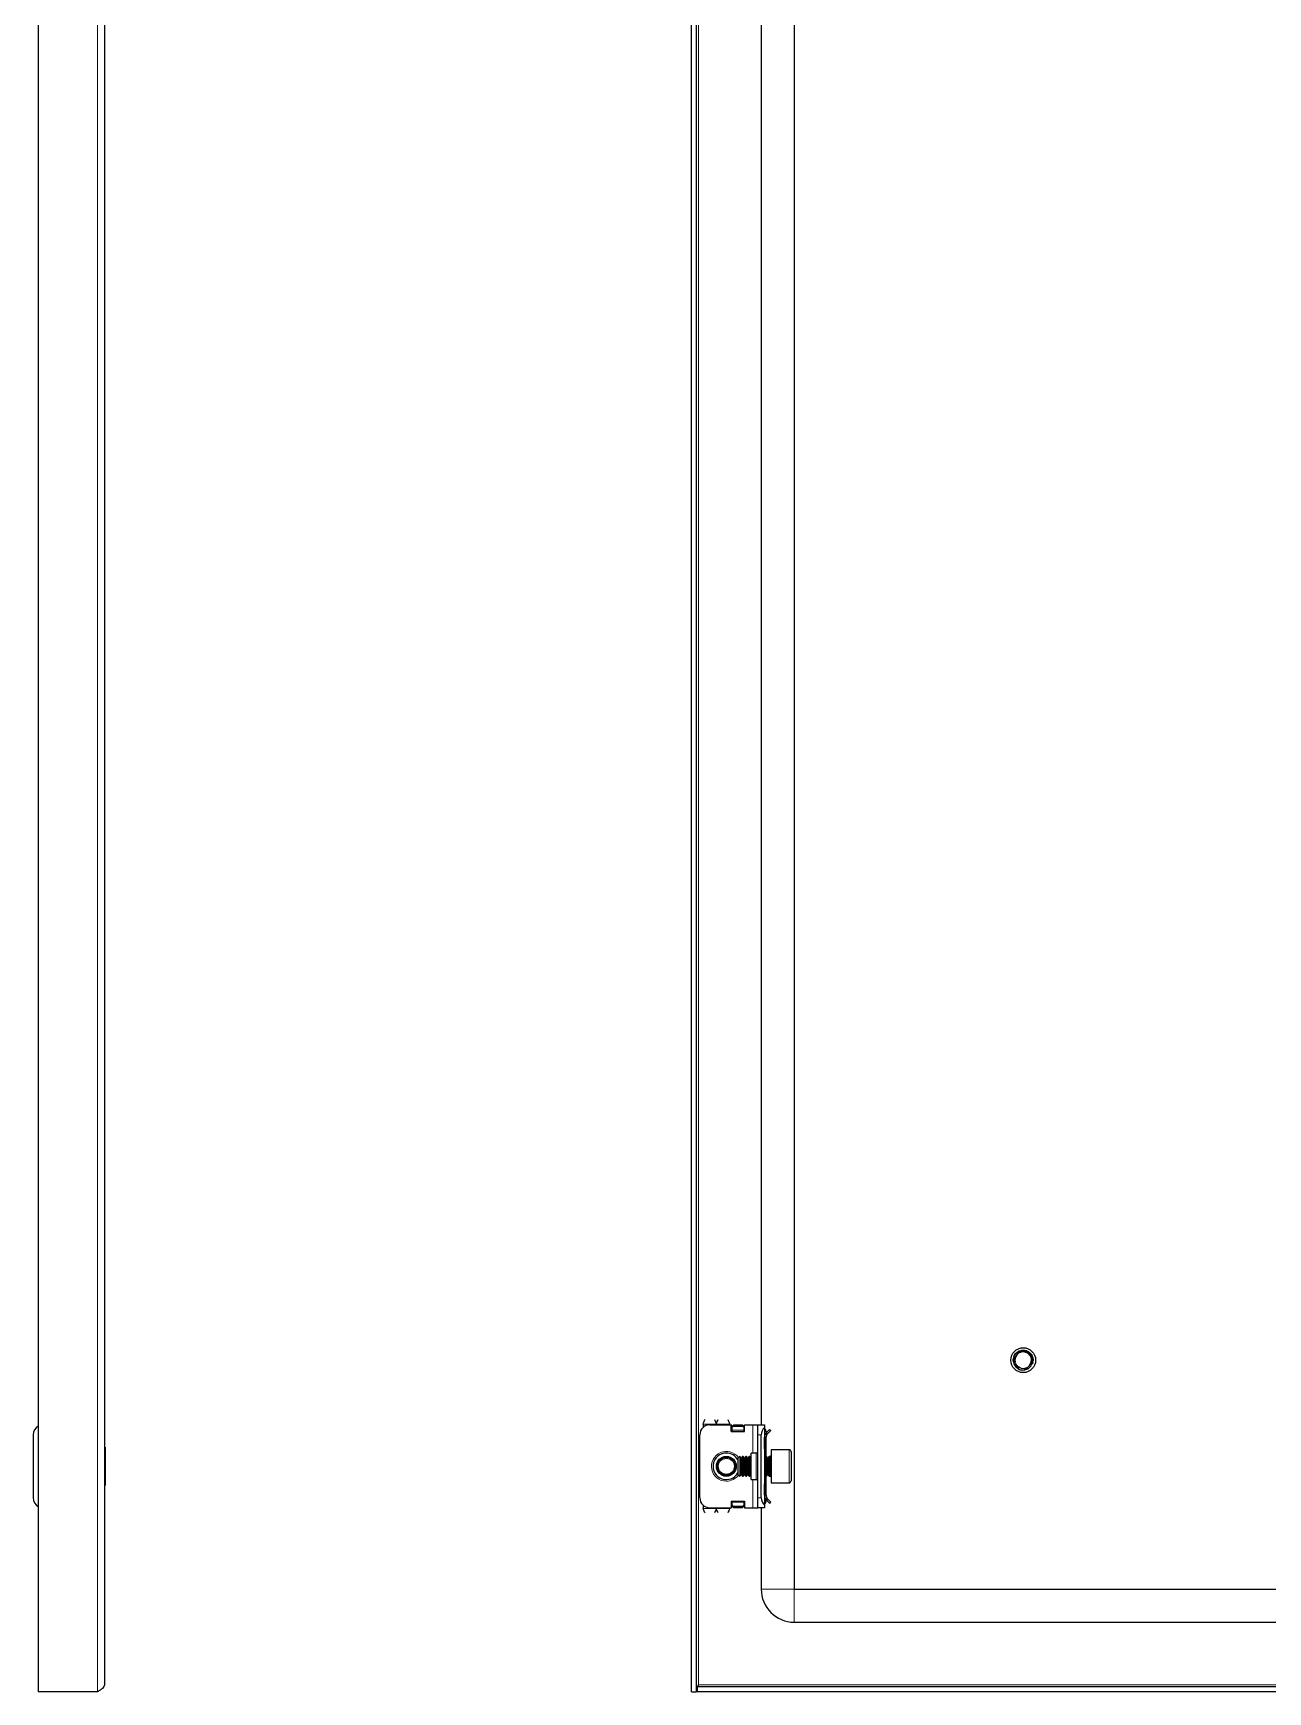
# Model space of a CAD drawing. Header units: millimetres. Extents: x -43 to 1513, y -869 to 1304.
# Drawn here: x 768 to 1141, y -767 to -267 of the extents above; entities that cross this region are included whole.
import ezdxf

# ---------------------------------------------------------------- set-up
doc = ezdxf.new("R2010")
doc.units = ezdxf.units.MM

msp = doc.modelspace()

# ---------------------------------------------------------------- linework, layer by layer
at = {"color": 7, "linetype": 'Continuous', "lineweight": 25}
for p, q in [((769.88, 1194.36), (769.88, -766.64)), ((789.88, 1192.26), (789.88, -764.54)), ((966.86, -766.64), (966.86, 1194.36)), ((968.36, -766.64), (968.36, 1194.36)), ((997.86, 1163.36), (997.86, -735.64)), ((987.86, -111.14), (987.86, -686.14)), ((1065.32, -664.07), (1065.59, -663.94)), ((1066.26, -663.7), (1066.21, -663.71)), ((1067.39, -663.69), (1067.35, -663.68)), ((1067.57, -663.73), (1067.53, -663.72)), ((1067.75, -663.78), (1067.71, -663.77)), ((1067.75, -663.78), (1067.95, -663.89)), ((1067.93, -663.84), (1067.89, -663.83)), ((1068.29, -664.01), (1068.25, -663.98)), ((1068.29, -664.01), (1068.28, -664.11)), ((1068.29, -664.01), (1068.43, -664.12)), ((1068.46, -664.11), (1068.42, -664.08)), ((1068.64, -664.23), (1068.59, -664.2)), ((1068.8, -664.36), (1068.76, -664.32)), ((1068.95, -664.49), (1068.91, -664.46)), ((1069.08, -664.63), (1069.05, -664.6)), ((1063.86, -666.45), (1063.92, -666.13)), ((1063.86, -666.45), (1063.86, -666.5)), ((1063.86, -666.64), (1063.86, -666.64)), ((1063.88, -666.24), (1063.88, -666.29)), ((1063.92, -666.04), (1063.91, -666.08)), ((1063.96, -665.84), (1063.95, -665.89)), ((1064.02, -665.66), (1064.01, -665.7)), ((1064.07, -665.56), (1064.19, -665.34)), ((1064.07, -665.52), (1064.18, -665.34)), ((1064.56, -667.51), (1064.4, -667.1)), ((1064.69, -668.72), (1064.58, -668.59)), ((1064.58, -668.6), (1064.6, -668.62)), ((1064.69, -668.72), (1064.73, -668.76)), ((1064.84, -668.86), (1064.87, -668.89)), ((1064.99, -668.99), (1065.03, -669.02)), ((1065.16, -669.12), (1065.2, -669.15)), ((1066.66, -669.64), (1067.4, -669.57)), ((1067.55, -669.56), (1067.59, -669.55)), ((1067.74, -669.51), (1067.78, -669.5)), ((1067.93, -669.44), (1067.98, -669.43)), ((1068.3, -669.27), (1068.08, -669.35)), ((1068.12, -669.36), (1068.16, -669.34)), ((1068.48, -669.17), (1068.28, -669.28)), ((1068.3, -669.2), (1068.35, -669.24)), ((1068.3, -669.27), (1068.35, -669.24)), ((1069.67, -665.6), (1069.67, -665.59)), ((1069.77, -667.35), (1069.7, -667.58)), ((1069.73, -665.78), (1069.72, -665.74)), ((1069.72, -667.53), (1069.73, -667.49)), ((1069.78, -665.96), (1069.77, -665.91)), ((1069.77, -667.35), (1069.78, -667.3)), ((1069.81, -666.14), (1069.81, -666.1)), ((1069.81, -667.15), (1069.82, -667.1)), ((1069.84, -666.33), (1069.83, -666.29)), ((1069.85, -666.53), (1069.83, -666.77)), ((1069.84, -666.94), (1069.84, -666.89)), ((1069.85, -666.53), (1069.85, -666.48)), ((1069.85, -666.74), (1069.86, -666.69)), ((768.38, -689.14), (768.38, -708.14)), ((969.36, -708.14), (969.36, -689.14)), ((970.36, -685.89), (970.36, -686.91)), ((972.36, -686.14), (978.86, -686.14)), ((978.36, -685.89), (978.36, -686.14)), ((978.86, -688.14), (978.86, -686.14)), ((979.06, -686.26), (978.86, -686.26)), ((978.86, -688.14), (982.86, -688.14)), ((979.06, -688.14), (979.06, -686.26)), ((979.11, -686.52), (979.61, -686.17)), ((979.61, -686.52), (979.11, -686.87)), ((979.11, -686.87), (979.11, -686.52)), ((979.11, -687.79), (979.11, -686.87)), ((979.11, -688.14), (979.11, -687.79)), ((979.61, -686.17), (979.61, -686.52)), ((979.61, -686.17), (982.11, -686.17)), ((979.61, -686.52), (982.11, -686.52)), ((982.11, -686.52), (982.11, -686.17)), ((982.11, -686.17), (982.61, -686.52)), ((982.61, -686.87), (982.11, -686.52)), ((982.61, -686.52), (982.61, -686.87)), ((982.61, -686.87), (982.61, -687.79)), ((982.61, -687.79), (982.61, -688.14)), ((982.86, -688.14), (982.86, -686.14)), ((982.86, -686.14), (985.36, -686.14)), ((985.36, -686.14), (986.86, -686.14)), ((986.86, -686.14), (988.86, -686.14)), ((986.86, -689.14), (986.86, -686.14)), ((986.86, -708.14), (986.86, -689.14)), ((987.86, -708.14), (987.86, -689.14)), ((988.86, -686.14), (988.86, -686.91)), ((988.86, -686.91), (988.86, -710.38)), ((988.86, -687.23), (989.06, -687.43)), ((989.36, -689.89), (988.86, -689.89)), ((988.86, -693.39), (988.86, -689.89)), ((989.36, -688.14), (989.36, -688.6)), ((989.36, -693.39), (989.36, -689.89)), ((989.44, -688.48), (990.42, -687.5)), ((989.79, -688.83), (989.44, -688.48)), ((989.79, -688.83), (990.77, -687.86)), ((990.42, -687.5), (990.77, -687.86)), ((790.13, -692.86), (789.88, -692.86)), ((790.13, -692.86), (790.13, -704.43)), ((986.36, -694.64), (984.86, -694.64)), ((984.86, -702.64), (984.86, -694.64)), ((989.36, -693.39), (988.86, -693.39)), ((989.36, -695.64), (989.36, -693.39)), ((996.26, -693.64), (990.86, -693.64)), ((990.86, -693.64), (990.86, -703.64)), ((996.86, -694.24), (996.86, -703.04)), ((981.41, -695.64), (980.86, -696.2)), ((980.86, -696.2), (980.86, -701.09)), ((981.47, -695.64), (981.41, -695.64)), ((981.41, -695.64), (981.41, -701.64)), ((981.86, -696.2), (981.47, -695.64)), ((981.47, -695.64), (981.47, -701.17)), ((982.24, -695.64), (981.86, -696.2)), ((981.86, -696.2), (981.86, -700.7)), ((982.47, -695.64), (982.24, -695.64)), ((982.24, -695.64), (982.24, -701.17)), ((982.86, -696.2), (982.47, -695.64)), ((982.47, -695.64), (982.47, -701.17)), ((983.24, -695.64), (982.86, -696.2)), ((982.86, -696.2), (982.86, -700.7)), ((983.47, -695.64), (983.24, -695.64)), ((983.24, -695.64), (983.24, -701.17)), ((983.86, -696.2), (983.47, -695.64)), ((983.47, -695.64), (983.47, -701.17)), ((984.24, -695.64), (983.86, -696.2)), ((983.86, -696.2), (983.86, -700.7)), ((984.47, -695.64), (984.24, -695.64)), ((984.24, -695.64), (984.24, -701.17)), ((984.86, -696.2), (984.47, -695.64)), ((984.47, -695.64), (984.47, -701.17)), ((989.24, -695.64), (988.86, -696.2)), ((989.47, -695.64), (989.24, -695.64)), ((989.24, -695.64), (989.24, -701.17)), ((989.86, -696.2), (989.47, -695.64)), ((989.47, -695.64), (989.47, -701.17)), ((990.24, -695.64), (989.86, -696.2)), ((989.86, -696.2), (989.86, -700.7)), ((990.61, -695.64), (990.24, -695.64)), ((990.24, -695.64), (990.24, -701.17)), ((789.88, -704.43), (790.13, -704.43)), ((980.86, -701.09), (981.41, -701.64)), ((981.41, -701.64), (981.47, -701.64)), ((981.47, -701.64), (981.86, -701.09)), ((981.47, -701.17), (981.47, -701.64)), ((981.86, -700.7), (981.86, -701.09)), ((981.86, -701.09), (982.24, -701.64)), ((982.24, -701.17), (982.24, -701.64)), ((982.24, -701.64), (982.47, -701.64)), ((982.47, -701.64), (982.86, -701.09)), ((982.47, -701.17), (982.47, -701.64)), ((982.86, -700.7), (982.86, -701.09)), ((982.86, -701.09), (983.24, -701.64)), ((983.24, -701.17), (983.24, -701.64)), ((983.24, -701.64), (983.47, -701.64)), ((983.47, -701.64), (983.86, -701.09)), ((983.47, -701.17), (983.47, -701.64)), ((983.86, -700.7), (983.86, -701.09)), ((983.86, -701.09), (984.24, -701.64)), ((984.24, -701.17), (984.24, -701.64)), ((984.24, -701.64), (984.47, -701.64)), ((984.47, -701.64), (984.86, -701.09)), ((984.47, -701.17), (984.47, -701.64)), ((984.86, -702.64), (986.36, -702.64)), ((988.86, -701.09), (989.24, -701.64)), ((988.86, -703.89), (989.36, -703.89)), ((988.86, -707.39), (988.86, -703.89)), ((989.24, -701.17), (989.24, -701.64)), ((989.24, -701.64), (989.47, -701.64)), ((989.36, -703.89), (989.36, -701.64)), ((989.36, -707.39), (989.36, -703.89)), ((989.47, -701.64), (989.86, -701.09)), ((989.47, -701.17), (989.47, -701.64)), ((989.86, -700.7), (989.86, -701.09)), ((989.86, -701.09), (990.24, -701.64)), ((990.24, -701.17), (990.24, -701.64)), ((990.24, -701.64), (990.61, -701.64)), ((990.86, -703.64), (996.26, -703.64)), ((978.86, -709.14), (978.86, -711.14)), ((978.86, -709.14), (982.86, -709.14)), ((979.06, -711.02), (979.06, -709.14)), ((979.11, -709.5), (979.11, -709.14)), ((979.11, -710.41), (979.11, -709.5)), ((982.61, -709.14), (982.61, -709.5)), ((982.61, -709.5), (982.61, -710.41)), ((982.86, -709.14), (982.86, -711.14)), ((986.86, -711.14), (986.86, -708.14)), ((989.36, -707.39), (988.86, -707.39)), ((989.06, -709.85), (988.86, -710.06)), ((989.36, -709.14), (989.36, -708.75)), ((989.79, -708.45), (989.44, -708.81)), ((989.44, -708.81), (990.42, -709.78)), ((989.79, -708.45), (990.77, -709.43)), ((990.42, -709.78), (990.77, -709.43)), ((970.36, -710.38), (970.36, -711.39)), ((972.36, -711.14), (978.86, -711.14)), ((978.36, -711.14), (978.36, -711.39)), ((978.86, -711.02), (979.06, -711.02)), ((979.11, -710.76), (979.11, -710.41)), ((979.11, -710.41), (979.61, -710.76)), ((979.61, -711.12), (979.11, -710.76)), ((979.61, -710.76), (979.61, -711.12)), ((982.11, -710.76), (979.61, -710.76)), ((982.11, -711.12), (979.61, -711.12)), ((982.11, -710.76), (982.61, -710.41)), ((982.11, -711.12), (982.11, -710.76)), ((982.61, -710.76), (982.11, -711.12)), ((982.61, -710.41), (982.61, -710.76)), ((982.86, -711.14), (985.36, -711.14)), ((985.36, -711.14), (986.86, -711.14)), ((988.86, -711.14), (986.86, -711.14)), ((987.86, -711.14), (987.86, -735.64)), ((988.86, -710.38), (988.86, -711.14)), ((997.86, -735.64), (1481.86, -735.64)), ((997.86, -745.64), (1481.86, -745.64)), ((968.56, -765.14), (968.56, -766.64)), ((1511.16, -765.14), (968.56, -765.14)), ((968.71, -765.14), (968.96, -764.54)), ((787.78, -766.64), (769.88, -766.64)), ((966.86, -766.64), (968.36, -766.64)), ((1511.16, -766.64), (968.56, -766.64))]:
    msp.add_line(p, q, dxfattribs=at)
at = {"color": 8, "linetype": 'Continuous', "lineweight": 18}
for p, q in [((787.78, 1194.36), (787.78, -766.64)), ((968.96, -764.54), (968.96, 1192.26)), ((970.36, -685.89), (974.36, -685.89)), ((974.36, -685.89), (978.36, -685.89)), ((982.61, -687.79), (979.11, -687.79)), ((985.36, -694.64), (985.36, -686.14)), ((987.86, -689.14), (986.86, -689.14)), ((988.86, -687.64), (989.06, -687.43)), ((988.86, -688.14), (989.36, -688.14)), ((986.36, -702.64), (986.36, -694.64)), ((996.26, -703.64), (996.26, -693.64)), ((990.61, -697.03), (990.61, -695.64)), ((990.61, -701.64), (990.61, -697.03)), ((985.36, -711.14), (985.36, -702.64)), ((979.11, -709.5), (982.61, -709.5)), ((986.86, -708.14), (987.86, -708.14)), ((988.86, -709.14), (989.36, -709.14)), ((988.86, -709.64), (989.06, -709.85)), ((970.36, -711.39), (974.36, -711.39)), ((978.36, -711.39), (974.36, -711.39)), ((997.86, -735.64), (987.86, -735.64)), ((997.86, -735.64), (997.86, -745.64)), ((1510.76, -764.54), (968.96, -764.54))]:
    msp.add_line(p, q, dxfattribs=at)
at = {"color": 7, "linetype": 'Continuous', "lineweight": 25}
for centre, radius in [((1066.86, -666.64), 3.75), ((977.36, -698.64), 3), ((977.36, -698.64), 2.76), ((977.36, -698.64), 2.45)]:
    msp.add_circle(centre, radius, dxfattribs=at)
for centre, radius, start, end in [((1066.86, -666.64), 2.5, 108.5944, 168.5944), ((1066.86, -666.64), 2.5, 48.5944, 108.5944), ((1066.86, -666.64), 2.5, 348.5944, 48.5944), ((1066.86, -666.64), 3, 180, 220.7437), ((1066.86, -666.64), 2.5, 168.5944, 190.5165), ((1066.86, -666.64), 3, 239.9286, 266.2193), ((1066.86, -666.64), 2.5, 255.8881, 288.5944), ((1066.86, -666.64), 2.5, 288.5944, 348.5944), ((771.38, -689.14), 3, 120, 180), ((972.36, -689.14), 3, 90, 180), ((990.86, -689.14), 3, 131.8103, 180), ((988.36, -688.14), 1, 360, 45), ((977.36, -698.64), 4, 90, 331.045), ((977.36, -698.64), 4, 28.955, 90), ((986.36, -694.14), 0.5, 270, 0), ((996.26, -694.24), 0.6, 0, 90), ((990.61, -695.39), 0.25, 270, 0), ((986.36, -703.14), 0.5, 360, 90), ((990.61, -701.89), 0.25, 360, 90), ((996.26, -703.04), 0.6, 270, 360), ((771.38, -708.14), 3, 180, 240), ((972.36, -708.14), 3, 180, 270), ((990.86, -708.14), 3, 180, 228.1897), ((988.36, -709.14), 1, 315, 360), ((997.86, -735.64), 10, 180, 270)]:
    msp.add_arc(centre, radius, start, end, dxfattribs=at)
at = {"color": 8, "linetype": 'Continuous', "lineweight": 18}
for start, end in [(35.4622, 270), (270, 324.5378)]:
    msp.add_arc((977.36, -698.64), 4.5, start, end, dxfattribs=at)
at = {"color": 7, "linetype": 'Continuous', "lineweight": 25}
for points, knots in [([(1064.02, -665.66), (1064.23, -665.24), (1064.54, -664.59), (1065.13, -664.19), (1065.33, -664.06)], [0, 0, 0, 0, 0.657042, 1, 1, 1, 1]), ([(1064.22, -665.26), (1064.25, -665.19), (1064.39, -664.84), (1064.71, -664.52), (1064.98, -664.3), (1065.03, -664.27)], [0, 0, 0, 0, 0.17549, 0.867074, 1, 1, 1, 1]), ([(1064.31, -665.12), (1064.32, -665.07), (1064.43, -664.77), (1064.67, -664.56), (1064.88, -664.39)], [0, 0, 0, 0, 0.171865, 1, 1, 1, 1]), ([(1065.7, -664.28), (1065.63, -664.32), (1065.31, -664.5), (1064.82, -664.97), (1064.51, -665.55), (1064.42, -665.9), (1064.41, -665.95)], [0, 0, 0, 0, 0.104785, 0.513079, 0.918136, 1, 1, 1, 1]), ([(1064.59, -664.68), (1064.58, -664.68), (1064.57, -664.7), (1064.55, -664.72), (1064.54, -664.73)], [0, 0, 0, 0, 0.296796, 1, 1, 1, 1]), ([(1064.71, -664.54), (1064.71, -664.55), (1064.7, -664.56), (1064.69, -664.57), (1064.68, -664.57)], [0, 0, 0, 0, 0.4842322, 1, 1, 1, 1]), ([(1064.85, -664.41), (1064.84, -664.42), (1064.83, -664.43), (1064.82, -664.44), (1064.81, -664.44)], [0, 0, 0, 0, 0.485158, 1, 1, 1, 1]), ([(1064.99, -664.29), (1064.99, -664.3), (1064.97, -664.3), (1064.96, -664.31), (1064.96, -664.32)], [0, 0, 0, 0, 0.484546, 1, 1, 1, 1]), ([(1065.15, -664.17), (1065.14, -664.18), (1065.13, -664.19), (1065.12, -664.2), (1065.11, -664.2)], [0, 0, 0, 0, 0.482687, 1, 1, 1, 1]), ([(1065.15, -664.17), (1065.16, -664.17), (1065.21, -664.13), (1065.27, -664.11), (1065.31, -664.09)], [0, 0, 0, 0, 0.2307506, 1, 1, 1, 1]), ([(1065.32, -664.07), (1065.31, -664.07), (1065.3, -664.08), (1065.28, -664.09), (1065.28, -664.09)], [0, 0, 0, 0, 0.480194, 1, 1, 1, 1]), ([(1065.32, -664.07), (1065.35, -664.08), (1065.41, -664.12), (1065.48, -664.19), (1065.52, -664.24), (1065.53, -664.26)], [0, 0, 0, 0, 0.362858, 0.693435, 1, 1, 1, 1]), ([(1065.68, -664.33), (1065.66, -664.32), (1065.63, -664.31), (1065.56, -664.28), (1065.48, -664.24), (1065.4, -664.16), (1065.36, -664.1), (1065.33, -664.06)], [0, 0, 0, 0, 0.084477, 0.253367, 0.470159, 0.686909, 1, 1, 1, 1]), ([(1065.5, -663.97), (1065.49, -663.97), (1065.48, -663.98), (1065.46, -663.99), (1065.45, -663.99)], [0, 0, 0, 0, 0.477867, 1, 1, 1, 1]), ([(1065.61, -664.27), (1065.61, -664.25), (1065.6, -664.2), (1065.57, -664.13), (1065.52, -664.05), (1065.47, -664.01), (1065.45, -663.99)], [0, 0, 0, 0, 0.1541827, 0.4625673, 0.7280914, 1, 1, 1, 1]), ([(1065.5, -663.97), (1065.53, -663.99), (1065.58, -664.03), (1065.65, -664.1), (1065.7, -664.18), (1065.72, -664.24), (1065.73, -664.28), (1065.73, -664.29)], [0, 0, 0, 0, 0.260762, 0.494805, 0.723794, 0.94279, 1, 1, 1, 1]), ([(1065.69, -663.88), (1065.68, -663.88), (1065.66, -663.89), (1065.65, -663.9), (1065.64, -663.9)], [0, 0, 0, 0, 0.4764859, 1, 1, 1, 1]), ([(1065.78, -664.29), (1065.78, -664.28), (1065.78, -664.23), (1065.77, -664.14), (1065.74, -664.05), (1065.7, -663.97), (1065.66, -663.92), (1065.64, -663.9)], [0, 0, 0, 0, 0.114393, 0.350182, 0.585971, 0.790611, 1, 1, 1, 1]), ([(1065.69, -663.88), (1065.7, -663.87), (1065.77, -663.84), (1065.83, -663.83), (1065.88, -663.82)], [0, 0, 0, 0, 0.301025, 1, 1, 1, 1]), ([(1065.69, -663.88), (1065.71, -663.9), (1065.77, -663.95), (1065.82, -664.03), (1065.86, -664.11), (1065.88, -664.19), (1065.89, -664.26), (1065.88, -664.29), (1065.88, -664.3)], [0, 0, 0, 0, 0.218347, 0.41099, 0.598711, 0.777744, 0.945667, 1, 1, 1, 1]), ([(1066.06, -664.27), (1066.05, -664.28), (1066, -664.29), (1065.92, -664.3), (1065.82, -664.3), (1065.75, -664.29), (1065.71, -664.28), (1065.7, -664.28)], [0, 0, 0, 0, 0.099011, 0.388276, 0.61301, 0.895384, 1, 1, 1, 1]), ([(1065.88, -663.81), (1065.87, -663.81), (1065.86, -663.81), (1065.84, -663.82), (1065.83, -663.82)], [0, 0, 0, 0, 0.4765794, 1, 1, 1, 1]), ([(1065.91, -664.3), (1065.91, -664.3), (1065.92, -664.26), (1065.93, -664.19), (1065.93, -664.09), (1065.91, -663.99), (1065.88, -663.9), (1065.85, -663.85), (1065.83, -663.82)], [0, 0, 0, 0, 0.019058, 0.219488, 0.419831, 0.620151, 0.807785, 1, 1, 1, 1]), ([(1065.88, -663.81), (1065.9, -663.83), (1065.95, -663.88), (1065.99, -663.97), (1066.02, -664.05), (1066.03, -664.13), (1066.02, -664.2), (1066.01, -664.25), (1066.01, -664.26)], [0, 0, 0, 0, 0.213002, 0.396975, 0.575181, 0.744364, 0.902779, 1, 1, 1, 1]), ([(1066.07, -663.75), (1066.06, -663.75), (1066.05, -663.75), (1066.03, -663.76), (1066.02, -663.76)], [0, 0, 0, 0, 0.4789775, 1, 1, 1, 1]), ([(1066.03, -664.26), (1066.04, -664.23), (1066.06, -664.18), (1066.08, -664.09), (1066.09, -664.01), (1066.08, -663.89), (1066.05, -663.81), (1066.02, -663.76)], [0, 0, 0, 0, 0.147065, 0.321231, 0.495346, 0.669443, 1, 1, 1, 1]), ([(1066.32, -664.04), (1066.32, -664.05), (1066.29, -664.1), (1066.23, -664.18), (1066.14, -664.24), (1066.08, -664.26), (1066.06, -664.27)], [0, 0, 0, 0, 0.153621, 0.528305, 0.811762, 1, 1, 1, 1]), ([(1066.07, -663.75), (1066.09, -663.78), (1066.13, -663.83), (1066.16, -663.92), (1066.17, -664), (1066.17, -664.08), (1066.15, -664.16), (1066.13, -664.22), (1066.1, -664.25), (1066.1, -664.26)], [0, 0, 0, 0, 0.195461, 0.359649, 0.517607, 0.666788, 0.806268, 0.936243, 1, 1, 1, 1]), ([(1066.15, -664.21), (1066.15, -664.21), (1066.18, -664.16), (1066.21, -664.08), (1066.24, -663.96), (1066.24, -663.87), (1066.23, -663.79), (1066.22, -663.74), (1066.21, -663.71)], [0, 0, 0, 0, 0.0013127, 0.3095816, 0.4937306, 0.6778354, 0.8376628, 1, 1, 1, 1]), ([(1066.26, -663.7), (1066.27, -663.73), (1066.29, -663.78), (1066.31, -663.87), (1066.31, -663.95), (1066.29, -664.03), (1066.26, -664.12), (1066.21, -664.17), (1066.18, -664.21)], [0, 0, 0, 0, 0.162579, 0.32416, 0.478216, 0.623372, 0.759205, 1, 1, 1, 1]), ([(1066.18, -664.21), (1066.2, -664.19), (1066.25, -664.15), (1066.3, -664.09), (1066.32, -664.05), (1066.32, -664.04)], [0, 0, 0, 0, 0.4133204, 0.8335068, 1, 1, 1, 1]), ([(1066.21, -663.72), (1066.24, -663.71), (1066.35, -663.67), (1066.48, -663.66), (1066.59, -663.65)], [0, 0, 0, 0, 0.1698709, 1, 1, 1, 1]), ([(1066.26, -663.7), (1066.29, -663.7), (1066.61, -663.63), (1067.25, -663.62), (1067.91, -663.81), (1068.24, -663.98), (1068.31, -664.02)], [0, 0, 0, 0, 0.044285, 0.46488, 0.894202, 1, 1, 1, 1]), ([(1068.3, -664.32), (1068.24, -664.29), (1067.91, -664.11), (1067.24, -663.93), (1066.62, -663.97), (1066.32, -664.04), (1066.32, -664.04)], [0, 0, 0, 0, 0.102158, 0.551599, 0.99962, 1, 1, 1, 1]), ([(1066.69, -663.67), (1066.76, -663.66), (1066.92, -663.63), (1067.1, -663.65), (1067.2, -663.66)], [0, 0, 0, 0, 0.399625, 1, 1, 1, 1]), ([(1067.35, -663.7), (1067.4, -663.7), (1067.55, -663.71), (1067.7, -663.76), (1067.79, -663.79)], [0, 0, 0, 0, 0.353316, 1, 1, 1, 1]), ([(1068.22, -664.3), (1068.22, -664.29), (1068.22, -664.26), (1068.23, -664.2), (1068.25, -664.1), (1068.29, -664.05), (1068.31, -664.02)], [0, 0, 0, 0, 0.0582551, 0.3055086, 0.6471604, 1, 1, 1, 1]), ([(1068.3, -664.32), (1068.32, -664.3), (1068.36, -664.25), (1068.4, -664.17), (1068.42, -664.11), (1068.42, -664.08)], [0, 0, 0, 0, 0.3515094, 0.6718605, 1, 1, 1, 1]), ([(1068.51, -664.77), (1068.5, -664.76), (1068.46, -664.72), (1068.41, -664.66), (1068.36, -664.58), (1068.33, -664.49), (1068.31, -664.41), (1068.3, -664.35), (1068.3, -664.32)], [0, 0, 0, 0, 0.066273, 0.267344, 0.4230955, 0.6187345, 0.8140891, 1, 1, 1, 1]), ([(1068.46, -664.11), (1068.46, -664.15), (1068.46, -664.22), (1068.43, -664.31), (1068.38, -664.39), (1068.35, -664.44), (1068.32, -664.46), (1068.32, -664.46)], [0, 0, 0, 0, 0.275174, 0.5228455, 0.7652252, 0.9970202, 1, 1, 1, 1]), ([(1068.34, -664.51), (1068.35, -664.5), (1068.39, -664.48), (1068.45, -664.43), (1068.52, -664.36), (1068.57, -664.28), (1068.59, -664.23), (1068.59, -664.2)], [0, 0, 0, 0, 0.0849649, 0.3293377, 0.5737157, 0.7844106, 1, 1, 1, 1]), ([(1068.64, -664.23), (1068.63, -664.26), (1068.62, -664.33), (1068.58, -664.42), (1068.53, -664.5), (1068.47, -664.56), (1068.42, -664.59), (1068.39, -664.61), (1068.38, -664.61)], [0, 0, 0, 0, 0.222831, 0.420099, 0.612409, 0.79585, 0.967895, 1, 1, 1, 1]), ([(1068.4, -664.63), (1068.4, -664.63), (1068.43, -664.63), (1068.5, -664.6), (1068.59, -664.55), (1068.66, -664.48), (1068.72, -664.41), (1068.75, -664.35), (1068.76, -664.32)], [0, 0, 0, 0, 0.002693, 0.20821, 0.413641, 0.619057, 0.807274, 1, 1, 1, 1]), ([(1068.8, -664.36), (1068.79, -664.39), (1068.77, -664.45), (1068.72, -664.54), (1068.66, -664.6), (1068.59, -664.65), (1068.54, -664.69), (1068.5, -664.69), (1068.49, -664.7)], [0, 0, 0, 0, 0.219212, 0.409339, 0.593597, 0.768568, 0.932394, 1, 1, 1, 1]), ([(1068.49, -664.78), (1068.5, -664.79), (1068.54, -664.8), (1068.64, -664.8), (1068.76, -664.78), (1068.87, -664.74), (1068.97, -664.68), (1069.02, -664.63), (1069.05, -664.6)], [0, 0, 0, 0, 0.062604, 0.195119, 0.461979, 0.621574, 0.781143, 1, 1, 1, 1]), ([(1068.5, -664.72), (1068.53, -664.72), (1068.6, -664.7), (1068.69, -664.66), (1068.77, -664.61), (1068.85, -664.55), (1068.89, -664.49), (1068.91, -664.46)], [0, 0, 0, 0, 0.190996, 0.383798, 0.576553, 0.78528, 1, 1, 1, 1]), ([(1068.96, -664.85), (1068.95, -664.85), (1068.92, -664.86), (1068.87, -664.88), (1068.78, -664.89), (1068.68, -664.87), (1068.58, -664.82), (1068.53, -664.78), (1068.51, -664.77)], [0, 0, 0, 0, 0.045866, 0.230744, 0.387461, 0.658246, 0.861978, 1, 1, 1, 1]), ([(1068.95, -664.49), (1068.93, -664.52), (1068.9, -664.58), (1068.84, -664.66), (1068.78, -664.71), (1068.71, -664.75), (1068.63, -664.78), (1068.56, -664.78), (1068.52, -664.78)], [0, 0, 0, 0, 0.194636, 0.358964, 0.517123, 0.666522, 0.806184, 1, 1, 1, 1]), ([(1068.59, -664.83), (1068.62, -664.84), (1068.68, -664.86), (1068.78, -664.87), (1068.87, -664.87), (1068.93, -664.85), (1068.96, -664.85)], [0, 0, 0, 0, 0.251795, 0.502165, 0.752314, 1, 1, 1, 1]), ([(1069.08, -664.63), (1069.06, -664.66), (1069.03, -664.7), (1068.97, -664.76), (1068.9, -664.81), (1068.83, -664.83), (1068.75, -664.85), (1068.69, -664.85), (1068.65, -664.84), (1068.64, -664.84)], [0, 0, 0, 0, 0.169226, 0.337427, 0.497935, 0.649179, 0.790582, 0.922688, 1, 1, 1, 1]), ([(1069.69, -666.68), (1069.69, -666.61), (1069.67, -666.22), (1069.49, -665.55), (1069.13, -665.07), (1068.96, -664.85)], [0, 0, 0, 0, 0.108003, 0.585763, 1, 1, 1, 1]), ([(1069.08, -664.63), (1069.2, -664.78), (1069.48, -665.13), (1069.77, -665.79), (1069.83, -666.3), (1069.85, -666.55)], [0, 0, 0, 0, 0.274163, 0.639603, 1, 1, 1, 1]), ([(1069.17, -664.76), (1069.21, -664.8), (1069.35, -664.93), (1069.44, -665.11), (1069.5, -665.23)], [0, 0, 0, 0, 0.288707, 1, 1, 1, 1]), ([(1063.86, -666.65), (1063.85, -666.6), (1063.85, -666.52), (1063.87, -666.45), (1063.87, -666.42)], [0, 0, 0, 0, 0.659859, 1, 1, 1, 1]), ([(1064.35, -666.36), (1064.34, -666.37), (1064.32, -666.4), (1064.28, -666.45), (1064.23, -666.5), (1064.16, -666.55), (1064.08, -666.6), (1064, -666.62), (1063.92, -666.64), (1063.88, -666.64), (1063.86, -666.64)], [0, 0, 0, 0, 0.060221, 0.18113, 0.301988, 0.42281, 0.589437, 0.75603, 0.87711, 1, 1, 1, 1]), ([(1063.86, -666.45), (1063.9, -666.43), (1063.96, -666.4), (1064.06, -666.38), (1064.15, -666.38), (1064.23, -666.4), (1064.28, -666.42), (1064.3, -666.43)], [0, 0, 0, 0, 0.235039, 0.445532, 0.651268, 0.847853, 1, 1, 1, 1]), ([(1064.21, -666.51), (1064.19, -666.5), (1064.13, -666.48), (1064.04, -666.47), (1063.94, -666.47), (1063.89, -666.49), (1063.86, -666.5)], [0, 0, 0, 0, 0.237597, 0.516729, 0.755527, 1, 1, 1, 1]), ([(1063.86, -666.65), (1063.89, -666.63), (1063.95, -666.6), (1064.04, -666.57), (1064.1, -666.57), (1064.13, -666.57)], [0, 0, 0, 0, 0.371226, 0.708872, 1, 1, 1, 1]), ([(1064.79, -668.42), (1064.76, -668.4), (1064.51, -668.18), (1064.17, -667.72), (1063.93, -667.11), (1063.87, -666.76), (1063.86, -666.64)], [0, 0, 0, 0, 0.050685, 0.485619, 0.826643, 1, 1, 1, 1]), ([(1063.88, -666.24), (1063.92, -666.23), (1063.98, -666.21), (1064.08, -666.2), (1064.17, -666.21), (1064.25, -666.23), (1064.31, -666.26), (1064.34, -666.29), (1064.35, -666.3)], [0, 0, 0, 0, 0.214065, 0.402363, 0.585629, 0.760234, 0.923894, 1, 1, 1, 1]), ([(1064.32, -666.4), (1064.29, -666.38), (1064.24, -666.34), (1064.15, -666.3), (1064.06, -666.28), (1063.96, -666.28), (1063.91, -666.28), (1063.88, -666.29)], [0, 0, 0, 0, 0.189173, 0.404697, 0.62022, 0.807935, 1, 1, 1, 1]), ([(1064.38, -666.29), (1064.37, -666.28), (1064.34, -666.24), (1064.28, -666.19), (1064.19, -666.14), (1064.1, -666.1), (1064, -666.08), (1063.94, -666.08), (1063.91, -666.08)], [0, 0, 0, 0, 0.069872, 0.258455, 0.446951, 0.635422, 0.81547, 1, 1, 1, 1]), ([(1063.92, -666.04), (1063.95, -666.03), (1064.02, -666.02), (1064.11, -666.02), (1064.2, -666.04), (1064.27, -666.08), (1064.33, -666.12), (1064.37, -666.16), (1064.38, -666.17)], [0, 0, 0, 0, 0.208898, 0.388587, 0.562428, 0.727295, 0.881578, 1, 1, 1, 1]), ([(1064.38, -666.15), (1064.37, -666.13), (1064.34, -666.08), (1064.27, -666.02), (1064.2, -665.97), (1064.12, -665.93), (1064.04, -665.9), (1063.98, -665.89), (1063.95, -665.89)], [0, 0, 0, 0, 0.137266, 0.30795, 0.478578, 0.649185, 0.822833, 1, 1, 1, 1]), ([(1063.96, -665.84), (1063.99, -665.84), (1064.05, -665.84), (1064.14, -665.86), (1064.22, -665.89), (1064.29, -665.93), (1064.34, -665.98), (1064.39, -666.03), (1064.4, -666.07), (1064.41, -666.09)], [0, 0, 0, 0, 0.165667, 0.330522, 0.488809, 0.638525, 0.778629, 0.909213, 1, 1, 1, 1]), ([(1064.38, -666), (1064.38, -665.99), (1064.35, -665.95), (1064.3, -665.88), (1064.23, -665.81), (1064.16, -665.76), (1064.08, -665.73), (1064.03, -665.71), (1064.01, -665.7)], [0, 0, 0, 0, 0.076151, 0.276704, 0.47712, 0.677473, 0.837574, 1, 1, 1, 1]), ([(1064.02, -665.66), (1064.05, -665.67), (1064.11, -665.67), (1064.19, -665.7), (1064.26, -665.75), (1064.31, -665.8), (1064.36, -665.86), (1064.39, -665.92), (1064.41, -665.97), (1064.41, -666.01), (1064.41, -666.02)], [0, 0, 0, 0, 0.154027, 0.307095, 0.452862, 0.590123, 0.718565, 0.838856, 0.95247, 1, 1, 1, 1]), ([(1064.09, -665.53), (1064.11, -665.47), (1064.14, -665.35), (1064.2, -665.23), (1064.24, -665.17)], [0, 0, 0, 0, 0.462482, 1, 1, 1, 1]), ([(1064.35, -666.31), (1064.34, -666.42), (1064.32, -666.68), (1064.37, -666.94), (1064.4, -667.1)], [0, 0, 0, 0, 0.408521, 1, 1, 1, 1]), ([(1064.4, -666.15), (1064.4, -666.16), (1064.39, -666.2), (1064.37, -666.26), (1064.35, -666.3), (1064.35, -666.31)], [0, 0, 0, 0, 0.157682, 0.80304, 1, 1, 1, 1]), ([(1064.41, -665.95), (1064.41, -665.99), (1064.42, -666.05), (1064.41, -666.12), (1064.4, -666.15)], [0, 0, 0, 0, 0.544473, 1, 1, 1, 1]), ([(1065.85, -668.88), (1065.77, -668.84), (1065.45, -668.68), (1064.94, -668.26), (1064.69, -667.76), (1064.56, -667.51)], [0, 0, 0, 0, 0.1306517, 0.5600073, 1, 1, 1, 1]), ([(1064.58, -668.6), (1064.6, -668.58), (1064.63, -668.53), (1064.7, -668.47), (1064.75, -668.44), (1064.78, -668.43), (1064.79, -668.42)], [0, 0, 0, 0, 0.315056, 0.630194, 0.945514, 1, 1, 1, 1]), ([(1065.15, -668.47), (1065.11, -668.46), (1065.06, -668.45), (1064.97, -668.45), (1064.9, -668.46), (1064.81, -668.48), (1064.7, -668.53), (1064.64, -668.58), (1064.6, -668.62)], [0, 0, 0, 0, 0.149407, 0.278563, 0.407661, 0.536722, 0.727045, 1, 1, 1, 1]), ([(1064.69, -668.72), (1064.71, -668.7), (1064.74, -668.64), (1064.8, -668.58), (1064.86, -668.53), (1064.94, -668.49), (1065.01, -668.47), (1065.08, -668.46), (1065.13, -668.47), (1065.16, -668.48)], [0, 0, 0, 0, 0.159446, 0.318034, 0.469983, 0.61348, 0.747649, 0.872856, 1, 1, 1, 1]), ([(1065.21, -668.52), (1065.21, -668.52), (1065.17, -668.52), (1065.11, -668.53), (1065.02, -668.55), (1064.94, -668.58), (1064.86, -668.62), (1064.79, -668.68), (1064.75, -668.73), (1064.73, -668.76)], [0, 0, 0, 0, 0.018281, 0.175639, 0.332896, 0.490097, 0.647274, 0.821632, 1, 1, 1, 1]), ([(1064.79, -668.42), (1064.8, -668.42), (1064.84, -668.41), (1064.93, -668.4), (1065.03, -668.41), (1065.12, -668.45), (1065.2, -668.5), (1065.29, -668.59), (1065.36, -668.71), (1065.38, -668.79), (1065.39, -668.83)], [0, 0, 0, 0, 0.073646, 0.169563, 0.351373, 0.438893, 0.519676, 0.682906, 0.8512, 1, 1, 1, 1]), ([(1064.84, -668.86), (1064.85, -668.83), (1064.87, -668.77), (1064.93, -668.69), (1064.99, -668.63), (1065.06, -668.58), (1065.13, -668.55), (1065.19, -668.53), (1065.22, -668.54), (1065.22, -668.54)], [0, 0, 0, 0, 0.198035, 0.367663, 0.531495, 0.686664, 0.831818, 0.981917, 1, 1, 1, 1]), ([(1065.29, -668.6), (1065.28, -668.6), (1065.23, -668.61), (1065.16, -668.63), (1065.07, -668.68), (1064.99, -668.74), (1064.92, -668.81), (1064.89, -668.87), (1064.87, -668.89)], [0, 0, 0, 0, 0.0505, 0.241124, 0.431653, 0.622154, 0.808692, 1, 1, 1, 1]), ([(1064.99, -668.99), (1065, -668.96), (1065.02, -668.89), (1065.06, -668.81), (1065.11, -668.73), (1065.18, -668.68), (1065.24, -668.64), (1065.28, -668.63), (1065.3, -668.62)], [0, 0, 0, 0, 0.209239, 0.392702, 0.571062, 0.740844, 0.899958, 1, 1, 1, 1]), ([(1065.35, -668.71), (1065.32, -668.72), (1065.27, -668.74), (1065.19, -668.8), (1065.12, -668.87), (1065.07, -668.94), (1065.04, -669), (1065.03, -669.02)], [0, 0, 0, 0, 0.172104, 0.391099, 0.610089, 0.802801, 1, 1, 1, 1]), ([(1065.16, -669.12), (1065.16, -669.08), (1065.17, -669.01), (1065.21, -668.92), (1065.25, -668.84), (1065.31, -668.78), (1065.35, -668.75), (1065.36, -668.74)], [0, 0, 0, 0, 0.240212, 0.454711, 0.664287, 0.864517, 1, 1, 1, 1]), ([(1065.4, -668.85), (1065.37, -668.87), (1065.33, -668.91), (1065.27, -668.98), (1065.23, -669.06), (1065.21, -669.12), (1065.2, -669.15)], [0, 0, 0, 0, 0.2282538, 0.5103507, 0.7523188, 1, 1, 1, 1]), ([(1065.33, -669.23), (1065.34, -669.19), (1065.34, -669.12), (1065.37, -669.03), (1065.39, -668.97), (1065.41, -668.94), (1065.41, -668.94)], [0, 0, 0, 0, 0.357139, 0.680979, 0.998183, 1, 1, 1, 1]), ([(1065.39, -668.83), (1065.39, -668.85), (1065.4, -668.89), (1065.41, -668.97), (1065.41, -669.06), (1065.39, -669.15), (1065.37, -669.21), (1065.35, -669.24)], [0, 0, 0, 0, 0.113604, 0.31095, 0.508229, 0.75166, 1, 1, 1, 1]), ([(1066.25, -669.07), (1065.96, -669.01), (1065.67, -668.96), (1065.4, -668.83), (1065.39, -668.83)], [0, 0, 0, 0, 0.965671, 1, 1, 1, 1]), ([(1066.25, -669.07), (1066.15, -669.03), (1066.02, -668.97), (1065.89, -668.9), (1065.85, -668.88)], [0, 0, 0, 0, 0.681733, 1, 1, 1, 1]), ([(1067.4, -669.57), (1067.39, -669.55), (1067.37, -669.5), (1067.36, -669.43), (1067.36, -669.34), (1067.38, -669.27), (1067.41, -669.19), (1067.48, -669.11), (1067.57, -669.04), (1067.63, -669.02), (1067.65, -669.01)], [0, 0, 0, 0, 0.098631, 0.238541, 0.378532, 0.49895, 0.601027, 0.777401, 0.9101, 1, 1, 1, 1]), ([(1067.55, -669.06), (1067.55, -669.07), (1067.52, -669.09), (1067.48, -669.15), (1067.44, -669.23), (1067.41, -669.32), (1067.39, -669.41), (1067.39, -669.5), (1067.4, -669.55), (1067.4, -669.57)], [0, 0, 0, 0, 0.036757, 0.196192, 0.355485, 0.51469, 0.719746, 0.882005, 1, 1, 1, 1]), ([(1067.55, -669.56), (1067.53, -669.54), (1067.5, -669.48), (1067.48, -669.4), (1067.47, -669.32), (1067.48, -669.24), (1067.5, -669.14), (1067.55, -669.08), (1067.57, -669.05)], [0, 0, 0, 0, 0.16279, 0.324686, 0.479688, 0.626058, 0.76302, 1, 1, 1, 1]), ([(1067.63, -669.03), (1067.62, -669.05), (1067.59, -669.1), (1067.57, -669.19), (1067.55, -669.29), (1067.55, -669.41), (1067.57, -669.5), (1067.59, -669.55)], [0, 0, 0, 0, 0.13286, 0.29106, 0.491007, 0.69089, 1, 1, 1, 1]), ([(1067.74, -669.51), (1067.71, -669.48), (1067.67, -669.43), (1067.64, -669.34), (1067.62, -669.26), (1067.61, -669.18), (1067.62, -669.1), (1067.64, -669.04), (1067.66, -669.02), (1067.66, -669.01)], [0, 0, 0, 0, 0.198483, 0.367712, 0.531083, 0.685778, 0.830503, 0.965152, 1, 1, 1, 1]), ([(1067.65, -669.01), (1067.66, -669.01), (1067.71, -668.99), (1067.79, -668.98), (1067.89, -668.98), (1067.98, -668.99), (1068.07, -669.02), (1068.15, -669.05), (1068.22, -669.1), (1068.28, -669.15), (1068.31, -669.18), (1068.32, -669.19)], [0, 0, 0, 0, 0.0429601, 0.1733, 0.2742626, 0.4010814, 0.5277159, 0.6542588, 0.7807587, 0.9368521, 1, 1, 1, 1]), ([(1067.75, -668.99), (1067.74, -669), (1067.72, -669.04), (1067.71, -669.11), (1067.7, -669.21), (1067.71, -669.31), (1067.73, -669.41), (1067.77, -669.47), (1067.78, -669.5)], [0, 0, 0, 0, 0.043388, 0.23288, 0.422274, 0.611632, 0.803279, 1, 1, 1, 1]), ([(1067.93, -669.44), (1067.9, -669.42), (1067.85, -669.37), (1067.8, -669.29), (1067.77, -669.21), (1067.76, -669.12), (1067.75, -669.05), (1067.76, -669.01), (1067.77, -668.99)], [0, 0, 0, 0, 0.208724, 0.39105, 0.568219, 0.73683, 0.894853, 1, 1, 1, 1]), ([(1067.87, -668.98), (1067.86, -669.01), (1067.85, -669.08), (1067.86, -669.17), (1067.88, -669.27), (1067.92, -669.35), (1067.96, -669.4), (1067.98, -669.43)], [0, 0, 0, 0, 0.181695, 0.396783, 0.61186, 0.803681, 1, 1, 1, 1]), ([(1068.12, -669.36), (1068.09, -669.34), (1068.04, -669.3), (1067.98, -669.22), (1067.93, -669.14), (1067.91, -669.06), (1067.9, -669.01), (1067.9, -668.99)], [0, 0, 0, 0, 0.234253, 0.442787, 0.646465, 0.841043, 1, 1, 1, 1]), ([(1068.01, -669), (1068.01, -669), (1068.01, -669.04), (1068.03, -669.11), (1068.06, -669.2), (1068.1, -669.28), (1068.14, -669.32), (1068.16, -669.34)], [0, 0, 0, 0, 0.00279, 0.269575, 0.536371, 0.765499, 1, 1, 1, 1]), ([(1068.3, -669.27), (1068.27, -669.25), (1068.21, -669.21), (1068.15, -669.14), (1068.1, -669.08), (1068.09, -669.04), (1068.08, -669.03)], [0, 0, 0, 0, 0.319514, 0.608493, 0.891527, 1, 1, 1, 1]), ([(1068.32, -669.19), (1068.39, -669.15), (1068.74, -668.91), (1069.23, -668.41), (1069.46, -667.86), (1069.56, -667.61)], [0, 0, 0, 0, 0.128781, 0.613629, 1, 1, 1, 1]), ([(1069.56, -667.61), (1069.55, -667.61), (1069.52, -667.6), (1069.47, -667.57), (1069.41, -667.52), (1069.36, -667.47), (1069.32, -667.39), (1069.29, -667.29), (1069.3, -667.19), (1069.3, -667.14), (1069.31, -667.14)], [0, 0, 0, 0, 0.022761, 0.192243, 0.346896, 0.477535, 0.588677, 0.783334, 0.968624, 1, 1, 1, 1]), ([(1069.29, -667.21), (1069.29, -667.24), (1069.31, -667.3), (1069.35, -667.39), (1069.39, -667.46), (1069.45, -667.53), (1069.51, -667.58), (1069.54, -667.6), (1069.56, -667.61)], [0, 0, 0, 0, 0.182737, 0.363423, 0.543947, 0.724373, 0.904747, 1, 1, 1, 1]), ([(1069.72, -667.53), (1069.69, -667.53), (1069.63, -667.53), (1069.55, -667.51), (1069.47, -667.47), (1069.41, -667.42), (1069.36, -667.37), (1069.32, -667.31), (1069.31, -667.27), (1069.3, -667.25)], [0, 0, 0, 0, 0.164802, 0.328662, 0.485343, 0.633184, 0.771489, 0.900657, 1, 1, 1, 1]), ([(1069.31, -667.14), (1069.31, -667.11), (1069.33, -667.03), (1069.39, -666.93), (1069.46, -666.84), (1069.52, -666.78), (1069.59, -666.73), (1069.65, -666.7), (1069.68, -666.68), (1069.69, -666.68)], [0, 0, 0, 0, 0.1251657, 0.3367685, 0.4886747, 0.6403706, 0.7919615, 0.9435026, 1, 1, 1, 1]), ([(1069.31, -667.18), (1069.32, -667.2), (1069.35, -667.24), (1069.4, -667.31), (1069.47, -667.38), (1069.56, -667.43), (1069.65, -667.47), (1069.7, -667.48), (1069.73, -667.49)], [0, 0, 0, 0, 0.112687, 0.266978, 0.464332, 0.661607, 0.829157, 1, 1, 1, 1]), ([(1069.77, -667.35), (1069.74, -667.35), (1069.67, -667.36), (1069.58, -667.34), (1069.5, -667.32), (1069.42, -667.28), (1069.37, -667.23), (1069.33, -667.19), (1069.32, -667.17)], [0, 0, 0, 0, 0.207037, 0.38272, 0.55212, 0.712365, 0.86221, 1, 1, 1, 1]), ([(1069.81, -667.15), (1069.78, -667.16), (1069.71, -667.17), (1069.62, -667.17), (1069.53, -667.16), (1069.45, -667.13), (1069.38, -667.09), (1069.35, -667.06), (1069.33, -667.04)], [0, 0, 0, 0, 0.205811, 0.38496, 0.558827, 0.724121, 0.878934, 1, 1, 1, 1]), ([(1069.35, -667.09), (1069.37, -667.11), (1069.42, -667.16), (1069.49, -667.22), (1069.58, -667.26), (1069.68, -667.29), (1069.75, -667.3), (1069.78, -667.3)], [0, 0, 0, 0, 0.183111, 0.381533, 0.579913, 0.787111, 1, 1, 1, 1]), ([(1069.38, -666.96), (1069.4, -666.98), (1069.45, -667.02), (1069.54, -667.06), (1069.64, -667.09), (1069.73, -667.11), (1069.79, -667.1), (1069.82, -667.1)], [0, 0, 0, 0, 0.19243, 0.403622, 0.614801, 0.805152, 1, 1, 1, 1]), ([(1069.84, -666.94), (1069.81, -666.96), (1069.74, -666.98), (1069.65, -666.99), (1069.55, -666.99), (1069.47, -666.97), (1069.42, -666.95), (1069.39, -666.93), (1069.39, -666.93)], [0, 0, 0, 0, 0.227908, 0.430276, 0.627707, 0.816134, 0.99284, 1, 1, 1, 1]), ([(1069.46, -666.84), (1069.47, -666.85), (1069.5, -666.87), (1069.57, -666.89), (1069.67, -666.91), (1069.76, -666.91), (1069.82, -666.9), (1069.84, -666.89)], [0, 0, 0, 0, 0.0501556, 0.3045132, 0.5588802, 0.7769031, 1, 1, 1, 1]), ([(1069.85, -666.74), (1069.82, -666.75), (1069.76, -666.78), (1069.66, -666.8), (1069.58, -666.81), (1069.53, -666.8), (1069.5, -666.8)], [0, 0, 0, 0, 0.293779, 0.558982, 0.818494, 1, 1, 1, 1]), ([(1069.55, -665.34), (1069.56, -665.37), (1069.66, -665.51), (1069.7, -665.67), (1069.74, -665.8)], [0, 0, 0, 0, 0.192577, 1, 1, 1, 1]), ([(1069.73, -667.47), (1069.73, -667.5), (1069.71, -667.61), (1069.66, -667.71), (1069.61, -667.79)], [0, 0, 0, 0, 0.2181682, 1, 1, 1, 1]), ([(1069.63, -666.71), (1069.65, -666.71), (1069.69, -666.72), (1069.77, -666.71), (1069.83, -666.69), (1069.86, -666.69)], [0, 0, 0, 0, 0.236131, 0.613435, 1, 1, 1, 1]), ([(1069.74, -665.9), (1069.76, -665.94), (1069.82, -666.09), (1069.83, -666.25), (1069.84, -666.37)], [0, 0, 0, 0, 0.28291, 1, 1, 1, 1]), ([(970.36, -685.89), (970.45, -685.65), (970.64, -685.16), (970.83, -684.77), (970.93, -684.57)], [0, 0, 0, 0, 0.5020654, 1, 1, 1, 1]), ([(973.78, -684.58), (973.86, -684.74), (974.04, -685.08), (974.23, -685.57), (974.34, -685.85), (974.36, -685.89)], [0, 0, 0, 0, 0.415483, 0.917152, 1, 1, 1, 1]), ([(974.36, -685.89), (974.45, -685.65), (974.64, -685.16), (974.83, -684.77), (974.93, -684.57)], [0, 0, 0, 0, 0.502065, 1, 1, 1, 1]), ([(977.78, -684.58), (977.86, -684.74), (978.04, -685.08), (978.23, -685.57), (978.34, -685.85), (978.36, -685.89)], [0, 0, 0, 0, 0.415483, 0.917152, 1, 1, 1, 1]), ([(989.44, -688.48), (989.29, -688.67), (988.98, -689.04), (988.86, -689.57), (988.86, -689.85), (988.86, -689.89)], [0, 0, 0, 0, 0.461863, 0.923726, 1, 1, 1, 1]), ([(989.79, -688.83), (989.67, -688.98), (989.49, -689.21), (989.37, -689.59), (989.36, -689.79), (989.36, -689.89)], [0, 0, 0, 0, 0.485042, 0.738404, 1, 1, 1, 1]), ([(988.86, -707.39), (988.88, -707.63), (988.93, -708.12), (989.22, -708.58), (989.41, -708.78), (989.44, -708.81)], [0, 0, 0, 0, 0.4618628, 0.9237257, 1, 1, 1, 1]), ([(989.36, -707.39), (989.38, -707.58), (989.41, -707.87), (989.59, -708.22), (989.73, -708.38), (989.79, -708.45)], [0, 0, 0, 0, 0.485042, 0.738404, 1, 1, 1, 1]), ([(970.93, -712.7), (970.85, -712.55), (970.67, -712.2), (970.48, -711.71), (970.37, -711.43), (970.36, -711.39)], [0, 0, 0, 0, 0.415483, 0.917152, 1, 1, 1, 1]), ([(974.36, -711.39), (974.26, -711.64), (974.07, -712.12), (973.88, -712.52), (973.78, -712.71)], [0, 0, 0, 0, 0.502065, 1, 1, 1, 1]), ([(974.93, -712.7), (974.85, -712.55), (974.67, -712.2), (974.48, -711.71), (974.37, -711.43), (974.36, -711.39)], [0, 0, 0, 0, 0.415483, 0.917152, 1, 1, 1, 1]), ([(978.36, -711.39), (978.26, -711.64), (978.07, -712.12), (977.88, -712.52), (977.78, -712.71)], [0, 0, 0, 0, 0.5020654, 1, 1, 1, 1]), ([(968.36, -766.64), (968.37, -766.46), (968.39, -766.1), (968.47, -765.72), (968.55, -765.53), (968.56, -765.52)], [0, 0, 0, 0, 0.48755, 0.97507, 1, 1, 1, 1])]:
    msp.add_open_spline(points, degree=3, knots=knots, dxfattribs=at)
for points in [[(789.88, -764.54), (789.84, -764.72), (789.78, -765.07), (789.3, -765.59), (788.6, -766.12), (788.05, -766.47), (787.78, -766.64)], [(968.96, -764.54), (968.92, -764.62), (968.86, -764.78), (968.76, -764.98), (968.66, -765.12), (968.59, -765.13), (968.56, -765.14)]]:
    msp.add_open_spline(points, degree=3, dxfattribs=at)

doc.saveas('drawing.dxf')
